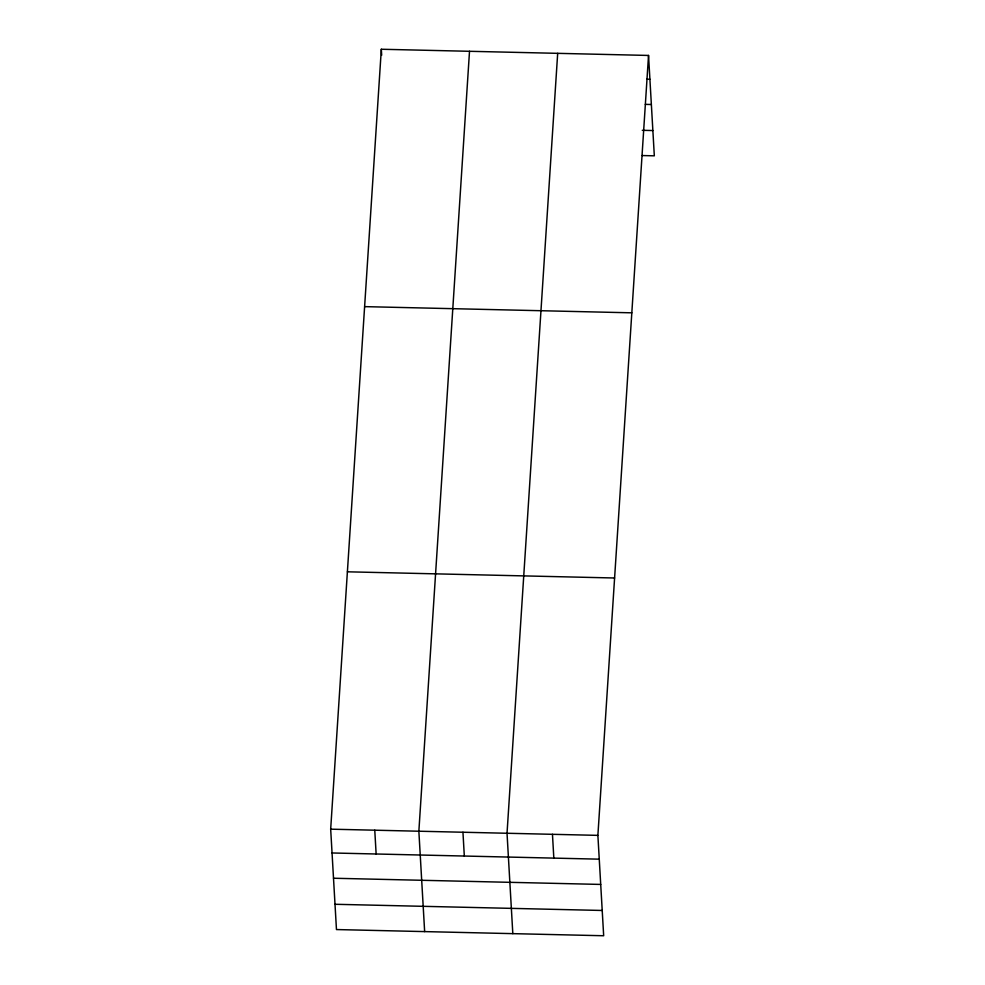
<?xml version="1.0" encoding="UTF-8"?>
<svg xmlns="http://www.w3.org/2000/svg" width="985" height="985" viewBox="0 0 985 985"><rect width="100%" height="100%" fill="white"/><g stroke="black" fill="none" stroke-linecap="round" stroke-linejoin="round"><path stroke-width="1.48" d="M648.536 55.443L597.883 835.366L603.67 935.75L336.464 929.557L330.677 829.173L381.33 49.25L648.536 55.443L654.323 155.827L642.208 155.544M469.513 51.294L418.859 831.217L424.646 931.601M557.682 53.338L507.029 833.261L512.816 933.645M646.874 79.169L649.903 79.243M645.31 104.373L651.356 104.508M642.269 130.303L652.858 130.549M364.622 306.63L631.816 312.824M347.397 571.805L614.591 577.998M330.677 829.173L597.883 835.366M332.056 852.973L599.249 859.166M333.509 878.238L600.715 884.432M335.011 904.279L602.217 910.472M552.462 834.32L553.829 858.107M462.95 832.239L464.317 856.039M381.33 49.25L381.675 55.197M374.768 830.195L376.135 853.995"/></g></svg>
